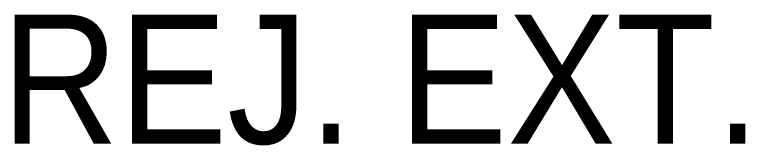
# Model space of a CAD drawing. Header units: metres. Extents: x 31.9 to 125.9, y -29 to 44.
# Drawn here: x 118.653 to 119.669, y -16.423 to -16.24 of the extents above; entities that cross this region are included whole.
import ezdxf

# ---------------------------------------------------------------- set-up
doc = ezdxf.new("R2010")
doc.units = ezdxf.units.M
doc.layers.add('M-HVAC-CDFF-IDEN', color=7, linetype='Continuous', lineweight=9)
doc.styles.add('SansSerif', font='SANSS__.TTF', dxfattribs={"width": 0.9, "height": 0.1799999999999998})

msp = doc.modelspace()

# ---------------------------------------------------------------- texts
at = {"layer": 'M-HVAC-CDFF-IDEN', "insert": (118.6339672390554, -16.24023053177269), "char_height": 0.1799999999999998, "width": 1.255442624999999, "attachment_point": 1, "style": 'SansSerif'}
msp.add_mtext('REJ. EXT.', dxfattribs=at)

doc.saveas('drawing.dxf')
